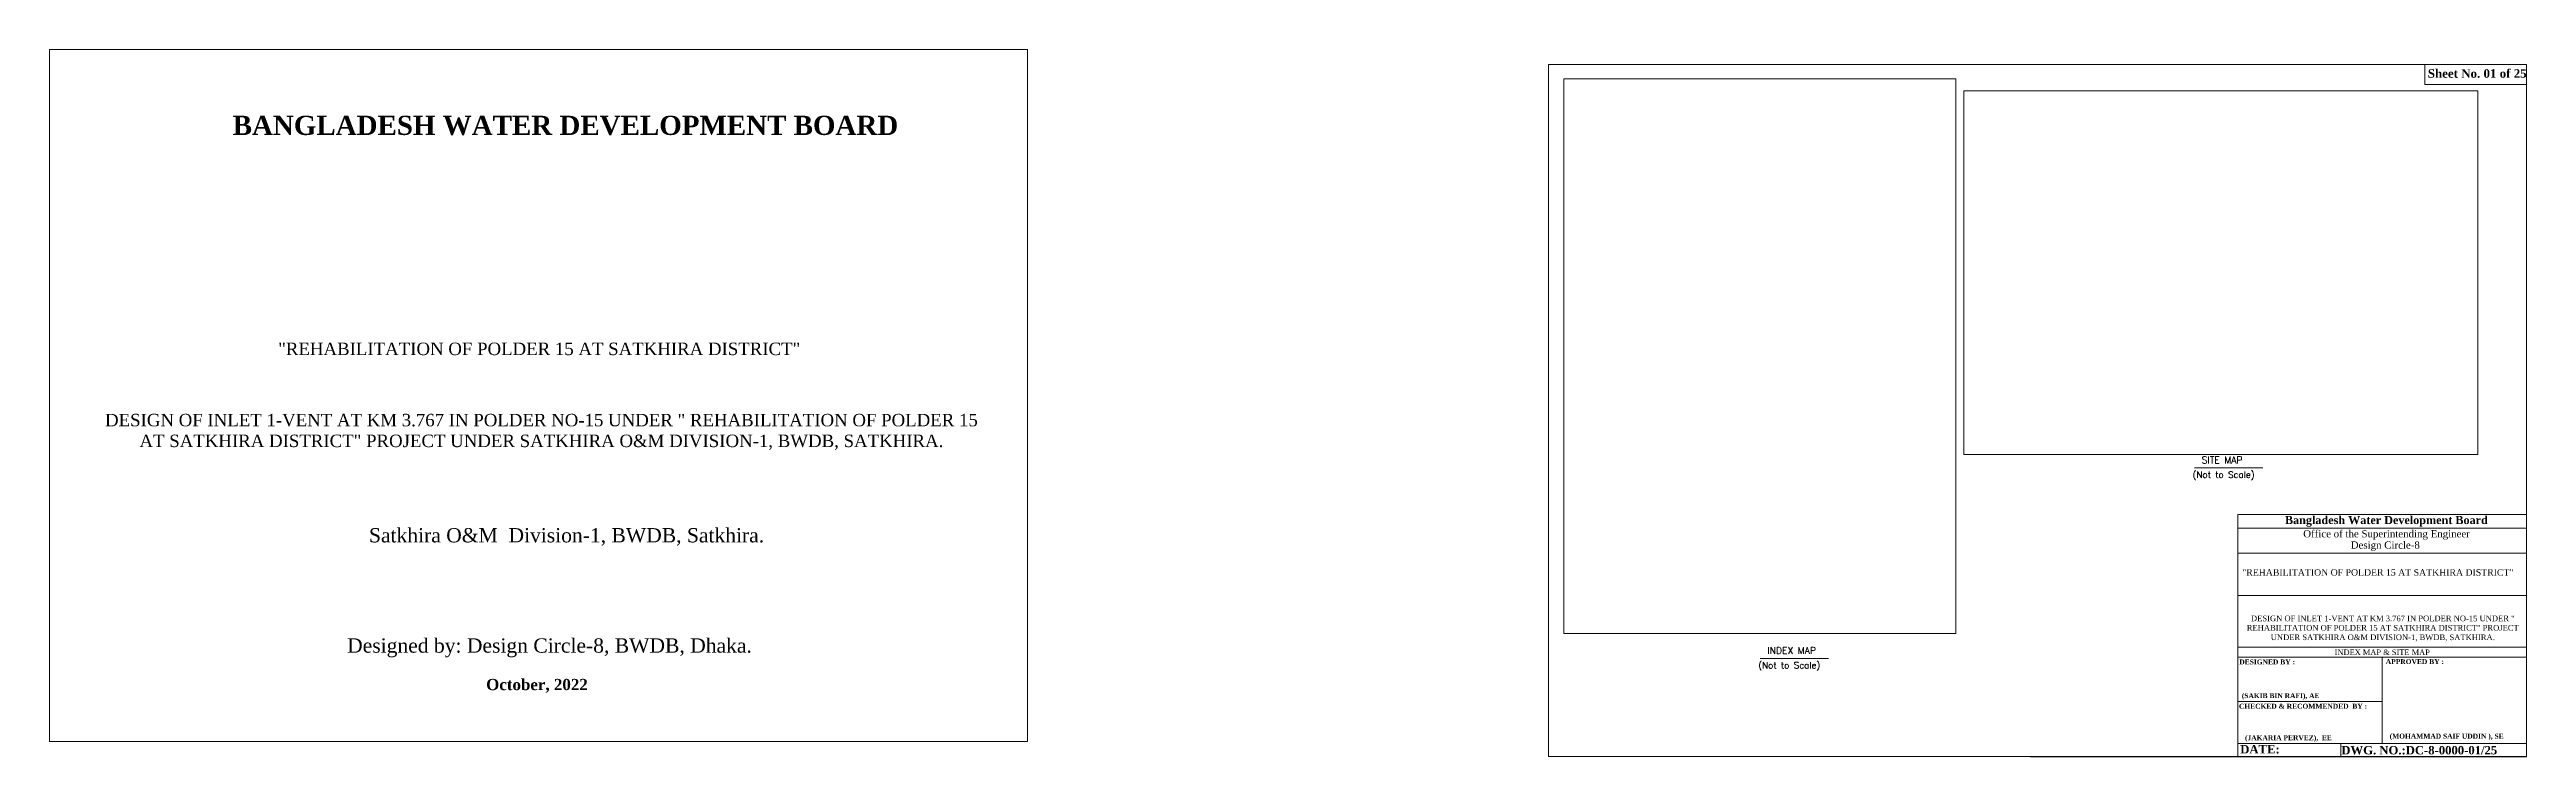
# Model space of a CAD drawing. Header units: inches. Extents: x -1277702 to 350617, y -622745 to 1282697.
# Drawn here: x -1277702 to -1124480, y 908139 to 951851 of the extents above; entities that cross this region are included whole.
import ezdxf

# ---------------------------------------------------------------- set-up
doc = ezdxf.new("R2010")
doc.units = ezdxf.units.IN
doc.header["$LTSCALE"] = 600
doc.header["$MEASUREMENT"] = 0
doc.linetypes.add('ACAD_ISO02W100', pattern=[15, 12, -3])
doc.layers.add('Left Bank Profile', color=7, linetype='Continuous', lineweight=25)
doc.layers.add('LINE', color=7, linetype='Continuous', lineweight=20)
doc.styles.add('BIG', font='ROMANT.SHX')
picture_1 = doc.add_image_def('image1.jpg', size_in_pixel=(3507, 4960))
picture_2 = doc.add_image_def('image2.jpg', size_in_pixel=(4960, 3507))

msp = doc.modelspace()

# ---------------------------------------------------------------- linework, layer by layer
at = {"layer": 'Left Bank Profile'}
msp.add_lwpolyline([(-1155178.84079, 908139.05502), (-1124479.54299, 908139.05502)], dxfattribs=at)
msp.add_lwpolyline([(-1155178.84079, 908139.05502), (-1124479.54299, 908139.05502)], dxfattribs=at)
at = {"layer": 'LINE'}
for p, q in [((-1145005.57077, 925977.94544), (-1140791.57077, 925977.94544)), ((-1142337.45105, 923094.82943), (-1124479.54299, 923094.82943)), ((-1142337.45105, 923094.82943), (-1142337.45105, 914131.98773)), ((-1142337.45105, 922248.14359), (-1124479.54299, 922248.14359)), ((-1142337.45105, 920701.67378), (-1124479.54299, 920701.67378)), ((-1142337.45105, 918094.98977), (-1124479.54299, 918094.98977)), ((-1142337.45105, 914887.34656), (-1124479.54299, 914887.34656)), ((-1171872.79999, 914197.80796), (-1167658.79999, 914197.80796)), ((-1142337.45105, 914273.97039), (-1124479.54299, 914273.97039)), ((-1142337.45105, 908139.05502), (-1142337.45105, 914131.98773)), ((-1133408.49702, 914273.97039), (-1133408.49702, 908931.53131)), ((-1142337.45105, 911538.66757), (-1133408.49702, 911538.66757)), ((-1142337.45105, 908931.53131), (-1124479.54299, 908931.53131)), ((-1138986.83646, 908931.53131), (-1124479.54299, 908931.53131)), ((-1138986.83646, 908931.53131), (-1124479.54299, 908931.53131)), ((-1138986.83646, 908931.53131), (-1124479.54299, 908931.53131))]:
    msp.add_line(p, q, dxfattribs=at)
at = {"layer": 'LINE', "lineweight": 9}
msp.add_line((-1124479.54299, 920701.67378), (-1124479.54299, 908139.05502), dxfattribs=at)
at = {"layer": 'LINE', "color": 7, "lineweight": 9}
for p, q in [((-1135954.91595, 908931.53131), (-1135954.91595, 908139.05502)), ((-1141743.22029, 908139.05502), (-1155763.84235, 908139.05502)), ((-1124479.54299, 908139.05502), (-1141743.22029, 908139.05502)), ((-1128163.59502, 908139.05502), (-1126956.25983, 908139.05502))]:
    msp.add_line(p, q, dxfattribs=at)
at = {"layer": 'LINE'}
for points in [[(-1277702.40846, 909065.67089), (-1217197.20846, 909065.67089), (-1217197.20846, 951851.49089), (-1277702.40846, 951851.49089)], [(-1277702.40846, 909065.67089), (-1217197.20846, 909065.67089), (-1217197.20846, 951851.49089), (-1277702.40846, 951851.49089)], [(-1184984.74299, 908139.05502), (-1124479.54299, 908139.05502), (-1124479.54299, 950924.87502), (-1184984.74299, 950924.87502)]]:
    msp.add_lwpolyline(points, close=True, dxfattribs=at)
at = {"layer": 'LINE', "lineweight": 9}
msp.add_lwpolyline([(-1124479.54299, 950924.87502), (-1130774.03448, 950924.87502), (-1130774.03448, 949690.14789), (-1124479.54299, 949690.14789)], close=True, dxfattribs=at)

# ---------------------------------------------------------------- texts
at = {"linetype": 'ACAD_ISO02W100'}
for s, insert, char_height, width, attachment_point in [('{\\fTimes New Roman|b1|i0|c0|p18;BANGLADESH WATER DEVELOPMENT BOARD}', (-1266373.30561, 947758.4995), 1186.4628395, 67327.8595052, 1), ('{\\fTimes New Roman|b0|i0|c0|p18;"REHABILITATION OF POLDER 15 AT SATKHIRA DISTRICT"}', (-1247409.49282, 932947.02926), 770.2731292, 54707.5235367, 8), ('{\\fTimes New Roman Greek|b0|i0|c0|p18;DESIGN OF INLET 1-VENT AT KM 3.767 IN POLDER NO-15 UNDER " REHABILITATION OF POLDER 15 AT SATKHIRA DISTRICT" PROJECT UNDER SATKHIRA O&M DIVISION-1, BWDB, SATKHIRA.}', (-1247274.65944, 927088.65641), 770.27312915, 54707.5235367, 8), ('\\pi3.439e+004;{\\fTimes New Roman TUR|b0|i0|c0|p18;\\C7;Designed by: Design Circle-8, BWDB, Dhaka.}', (-1293682.26303, 915439.75442), 882.8752586, 62340.6106529, 1), ('{\\fTimes New Roman|b1|i0|c0|p18;October, 2022}', (-1250695.7171, 912934.04856), 694.2625987, 62340.6106529, 1)]:
    msp.add_mtext(s, dxfattribs=dict(at, insert=insert, char_height=char_height, width=width, attachment_point=attachment_point))
at = {"color": 7, "linetype": 'ByBlock', "lineweight": 9, "insert": (-1257941.71723, 922258.68012), "char_height": 882.8752586, "width": 31712.5924126, "attachment_point": 1}
msp.add_mtext('{\\fTimes New Roman|b0|i0|c0|p18;\\C256;Satkhira O&M  Division-1, BWDB, Satkhira.}', dxfattribs=at)
at = {"layer": 'LINE', "style": 'BIG'}
for s, height, p in [('(Not to Scale)', 394.0125, (-1145130.72741, 925364.18474)), ('SITE MAP', 414.75, (-1144569.60769, 926263.83407)), ('INDEX MAP', 414.75, (-1171436.83691, 914483.69659)), ('(Not to Scale)', 394.0125, (-1171997.95663, 913584.04726))]:
    msp.add_text(s, height=height, dxfattribs=at).set_placement(p)
at = {"layer": 'LINE', "color": 7, "lineweight": 9}
for s, insert, char_height, width, attachment_point in [('{\\fTimes New Roman|b1|i0|c0|p18;Sheet No. 01 of 25}', (-1130584.30091, 950637.87561), 530.0986047, 19040.969609, 1), ('{\\fTimes New Roman|b1|i0|c0|p18;Bangladesh Water Development Board}', (-1139416.74395, 923006.5024), 497.5180941, 17870.6882813, 1), ('{\\fTimes New Roman|b0|i0|c0|p18;Office of the Superintending Engineer}', (-1138289.10056, 922131.65927), 445.2309525, 15992.5511223, 1), ('{\\fTimes New Roman|b0|i0|c0|p18;Design Circle-8}', (-1135352.17544, 921435.44041), 445.2309525, 15992.5511223, 1), ('{\\fTimes New Roman|b0|i0|c0|p18;\\C256;"REHABILITATION OF POLDER 15 AT SATKHIRA DISTRICT"}', (-1142058.12779, 919719.80316), 400, 25576.235495, 1), ('{\\fTimes New Roman Greek|b0|i0|c0|p18;\\C256;DESIGN OF INLET 1-VENT AT KM 3.767 IN POLDER NO-15 UNDER " REHABILITATION OF POLDER 15 AT SATKHIRA DISTRICT" PROJECT UNDER SATKHIRA O&M DIVISION-1, BWDB, SATKHIRA.}', (-1133368.14702, 915251.57889), 350, 17603.8106409, 8), ('{\\fTimes New Roman|b0|i0|c0|p18;INDEX MAP & SITE MAP}', (-1133400.34491, 914403.45379), 344.1635465, 14684.120348, 8)]:
    msp.add_mtext(s, dxfattribs=dict(at, insert=insert, char_height=char_height, width=width, attachment_point=attachment_point))
at = {"layer": 'LINE', "color": 7, "lineweight": 9, "attachment_point": 1}
for s, insert, char_height in [('{\\fTimes New Roman|b1|i0|c0|p18;DESIGNED BY :}', (-1142241.68199, 914135.35604), 302.878199), ('{\\fTimes New Roman|b1|i0|c0|p18;APPROVED BY :}', (-1133182.14254, 914154.96003), 302.878199), ('{\\fTimes New Roman|b1|i0|c0|p18;\\C0;(SAKIB BIN RAFI), AE}', (-1142087.64505, 912047.21042), 302.878199), ('{\\fTimes New Roman|b1|i0|c0|p18;CHECKED & RECOMMENDED  BY :}', (-1142266.57816, 911398.14899), 302.878199), ('{\\fTimes New Roman|b1|i0|c0|p18;DATE:}', (-1142184.02001, 908843.13957), 518.9595132), ('{\\fTimes New Roman|b1|i0|c0|p18;\\C0;(JAKARIA PERVEZ),  EE  }', (-1141889.32977, 909444.83977), 302.878199), ('{\\fTimes New Roman|b0|i0|c0|p18; \\fTimes New Roman|b1|i0|c0|p18;DWG. NO.:DC-8-0000-01/25}', (-1136128.39162, 908784.3189), 518.9595132), ('{\\fTimes New Roman|b1|i0|c0|p18;\\C0;(MOHAMMAD SAIF UDDIN ), SE}', (-1132942.24937, 909545.02989), 302.878199)]:
    msp.add_mtext(s, dxfattribs=dict(at, insert=insert, char_height=char_height))

# ---------------------------------------------------------------- pictures from other files: only their frames are drawn
at = {"layer": 'LINE', "color": 3, "ltscale": 0.5}
image = msp.add_image(picture_1, insert=(-1184032.05209, 915739.21178), size_in_units=(24253.2723, 34301.74811), dxfattribs=at)
image.dxf.flags = 7
image = msp.add_image(picture_2, insert=(-1159281.50913, 926813.41235), size_in_units=(31791.44665, 22478.34746), dxfattribs=at)
image.dxf.flags = 7

doc.saveas('drawing.dxf')
